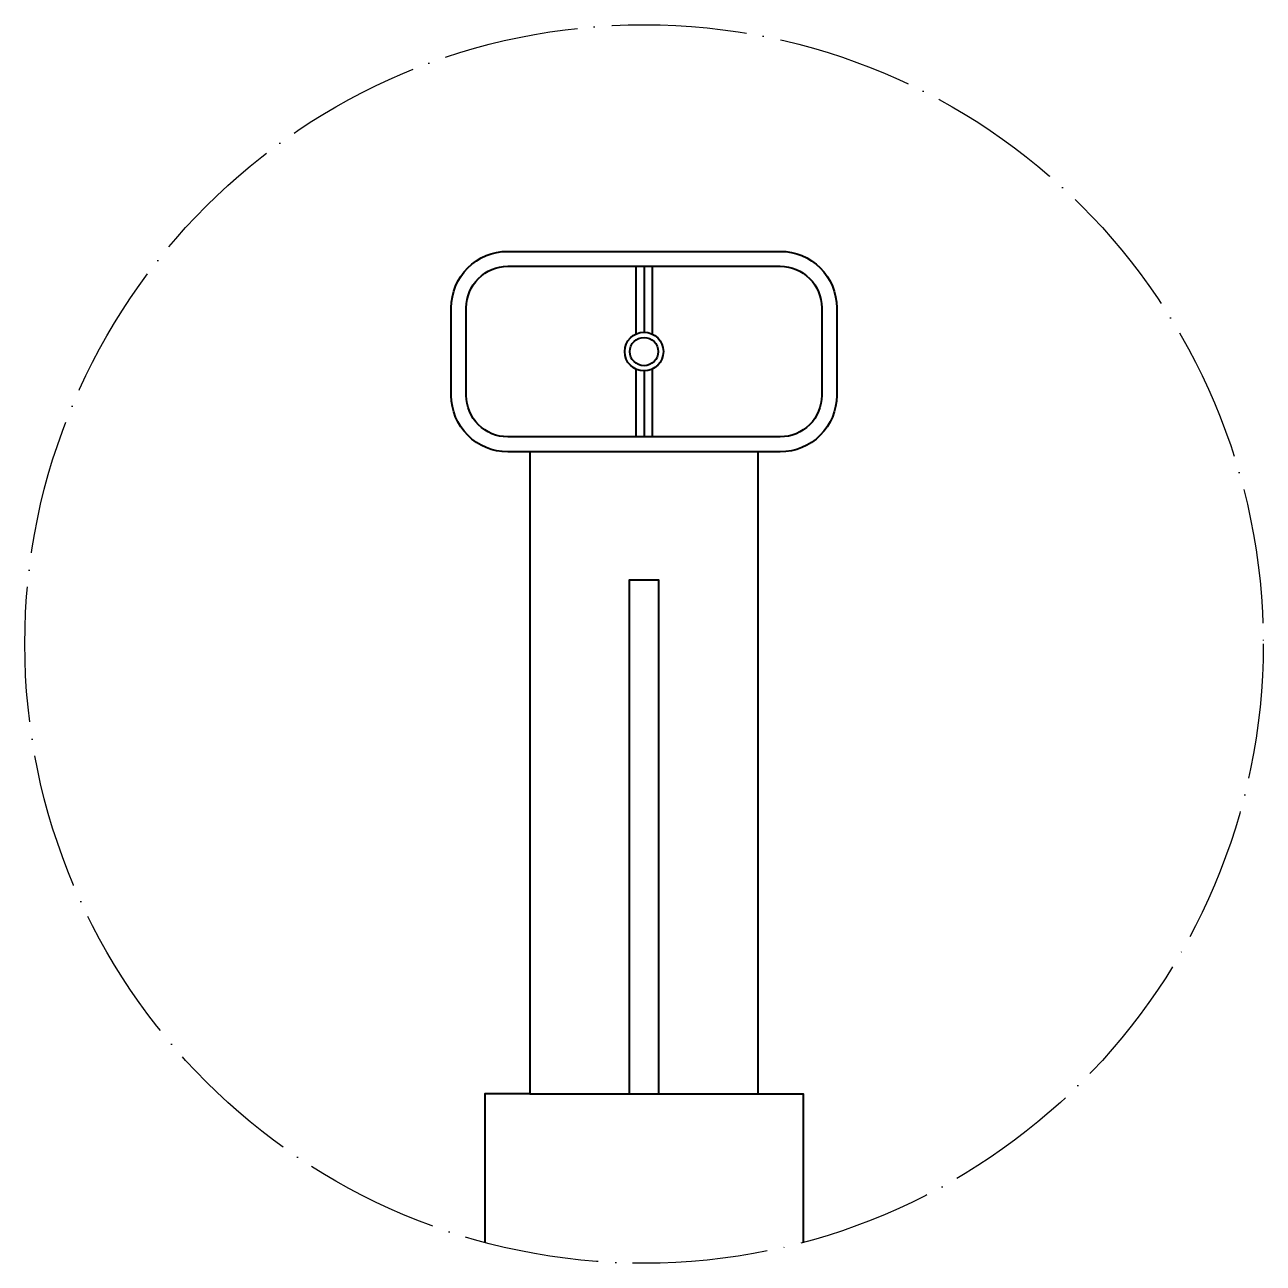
# Model space of a CAD drawing. Header units: millimetres. Extents: x 880 to 3148, y 159 to 1911.
# Drawn here: x 2928.9 to 3148.4, y 1691.7 to 1911.3 of the extents above.
import ezdxf

# ---------------------------------------------------------------- set-up
doc = ezdxf.new("R2010")
doc.units = ezdxf.units.MM
doc.header["$MEASUREMENT"] = 0
doc.linetypes.add('ACAD_ISO04W100', pattern=[30, 24, -3, 0, -3])
doc.layers.get('0').update_dxf_attribs({"lineweight": 40})
doc.layers.add('linee sezione', color=3, linetype='ACAD_ISO04W100')

msp = doc.modelspace()

# ---------------------------------------------------------------- linework, layer by layer
msp.add_lwpolyline([(3004.48, 1861.14, -0.414214), (3014.48, 1871.14), (3062.81, 1871.14, -0.414214), (3072.81, 1861.14), (3072.81, 1845.59, -0.414214), (3062.81, 1835.59), (3014.48, 1835.59, -0.414214), (3004.48, 1845.59), (3004.48, 1861.14)], format="xyb")
msp.add_lwpolyline([(3007.14, 1861.14, -0.414214), (3014.48, 1868.49), (3062.81, 1868.49, -0.414214), (3070.16, 1861.14), (3070.16, 1845.59, -0.414214), (3062.81, 1838.25), (3014.48, 1838.25, -0.414214), (3007.14, 1845.59)], format="xyb", close=True)
for points in [[(3037.19, 1868.49), (3037.19, 1856.48)], [(3038.65, 1868.49), (3038.65, 1856.8)], [(3040.1, 1868.49), (3040.1, 1856.48)], [(3037.19, 1850.26), (3037.19, 1838.25)], [(3038.65, 1849.93), (3038.65, 1838.25)], [(3040.1, 1850.26), (3040.1, 1838.25)], [(3018.4, 1835.59), (3018.4, 1721.79), (3058.89, 1721.79), (3058.89, 1835.59)], [(3036.05, 1721.79), (3036.05, 1812.9), (3041.24, 1812.9), (3041.24, 1721.79)], [(3018.4, 1721.79), (3010.4, 1721.79), (3010.4, 1695.42)], [(3058.89, 1721.79), (3066.89, 1721.79), (3066.89, 1695.42)]]:
    msp.add_lwpolyline(points)
for radius in [3.43, 2.51]:
    msp.add_circle((3038.65, 1853.37), radius)
at = {"layer": 'linee sezione'}
msp.add_circle((3038.65, 1801.52), 109.79, dxfattribs=at)

doc.saveas('drawing.dxf')
